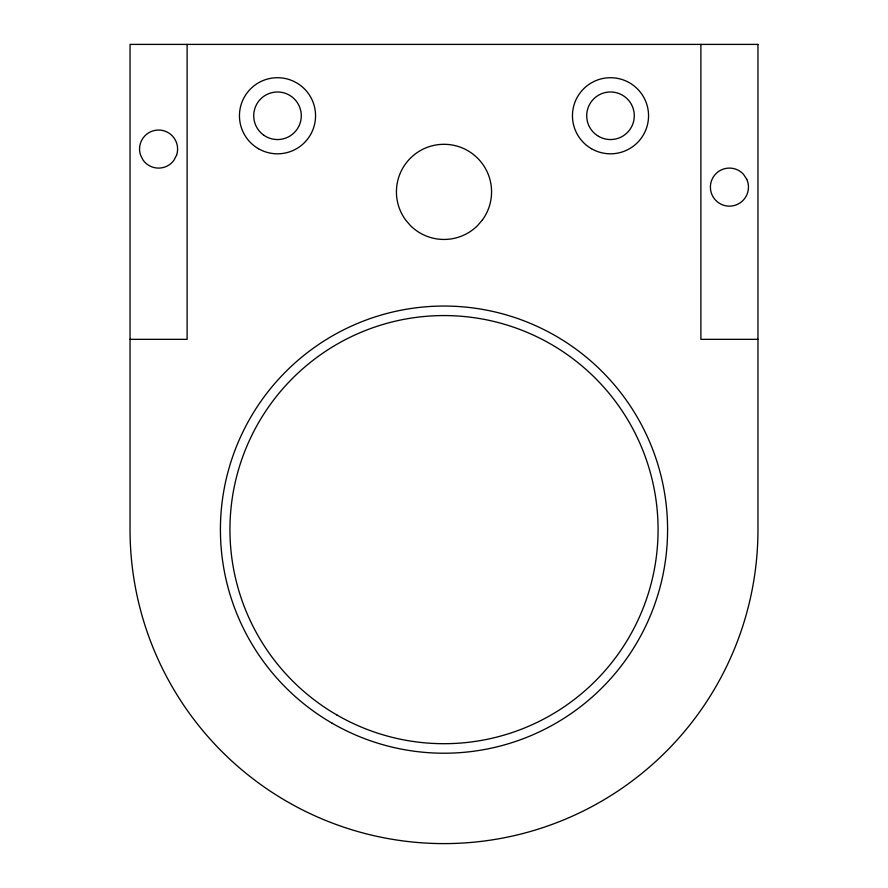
<?xml version="1.0" encoding="UTF-8"?>
<svg xmlns="http://www.w3.org/2000/svg" width="888" height="888" viewBox="0 0 888 888"><rect width="100%" height="100%" fill="white"/><g stroke="black" fill="none" stroke-linecap="round" stroke-linejoin="round"><path stroke-width="1.33" d="M130.037 339.338L187.113 339.338L187.113 44.4M757.964 339.338L700.887 339.338L700.887 44.4M176.668 154.945L173.97 160.251A19.025 19.025 0 0 1 143.179 160.251L140.482 154.945A19.025 19.025 0 0 1 158.575 130.037A19.025 19.025 0 0 1 176.668 154.945M482.484 219.836L477.633 225.519A47.575 47.575 0 0 1 410.367 225.519L405.516 219.836A47.575 47.575 0 0 1 412.165 156.521A47.575 47.575 0 0 1 475.835 156.521A47.575 47.575 0 0 1 482.484 219.836M757.964 44.4L130.037 44.4L130.037 529.637A313.964 313.964 0 0 0 444 843.6A313.964 313.964 0 0 0 757.964 529.637L757.964 44.4M746.764 179.287L743.5 174.314A19.025 19.025 0 0 0 711.998 179.476A19.025 19.025 0 0 0 729.525 206.149A19.025 19.025 0 0 0 746.764 179.287M336.963 715.018A214.075 214.075 0 0 0 658.075 529.637A214.075 214.075 0 0 0 336.963 344.244A214.075 214.075 0 0 0 336.963 715.018M264.025 135.365A23.787 23.787 0 0 0 301.21 117.627A23.787 23.787 0 0 0 267.266 94.295A23.787 23.787 0 0 0 264.025 135.365M598.601 136.364A23.787 23.787 0 0 0 634.287 115.762A23.787 23.787 0 0 0 598.601 95.16A23.787 23.787 0 0 0 598.601 136.364M332.212 723.265A223.587 223.587 0 0 0 667.587 529.637A223.587 223.587 0 0 0 332.212 335.997A223.587 223.587 0 0 0 332.212 723.265M591.475 148.718A38.062 38.062 0 0 0 648.551 115.762A38.062 38.062 0 0 0 591.475 82.806A38.062 38.062 0 0 0 591.475 148.718M258.475 148.718A38.062 38.062 0 0 0 315.562 115.762A38.062 38.062 0 0 0 258.475 82.806A38.062 38.062 0 0 0 258.475 148.718"/></g></svg>
